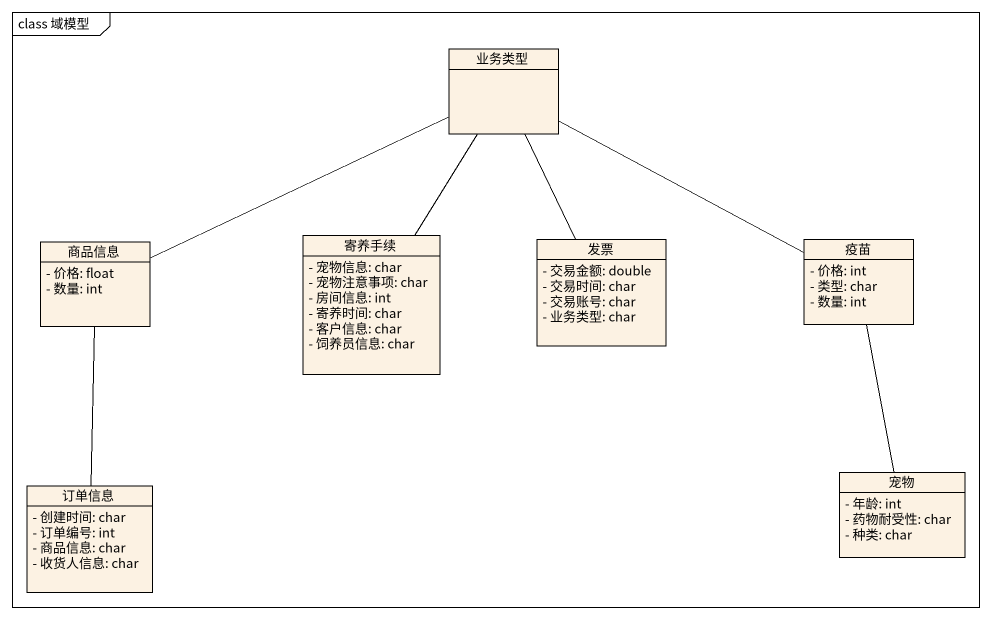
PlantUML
@startuml
mainframe class 域模型
hide circle
hide empty members
skinparam classAttributeIconSize 0
class 业务类型
class 商品信息 {
  - 价格: float
  - 数量: int
}
class 寄养手续 {
  - 宠物信息: char
  - 宠物注意事项: char
  - 房间信息: int
  - 寄养时间: char
  - 客户信息: char
  - 饲养员信息: char
}
class 发票 {
  - 交易金额: double
  - 交易时间: char
  - 交易账号: char
  - 业务类型: char
}
class 疫苗 {
  - 价格: int
  - 类型: char
  - 数量: int
}
class 宠物 {
  - 年龄: int
  - 药物耐受性: char
  - 种类: char
}
class 订单信息 {
  - 创建时间: char
  - 订单编号: int
  - 商品信息: char
  - 收货人信息: char
}
业务类型 -left- 商品信息
业务类型 -- 寄养手续
业务类型 -- 发票
业务类型 -right- 疫苗
商品信息 -- 订单信息
宠物 -up- 疫苗
@enduml
